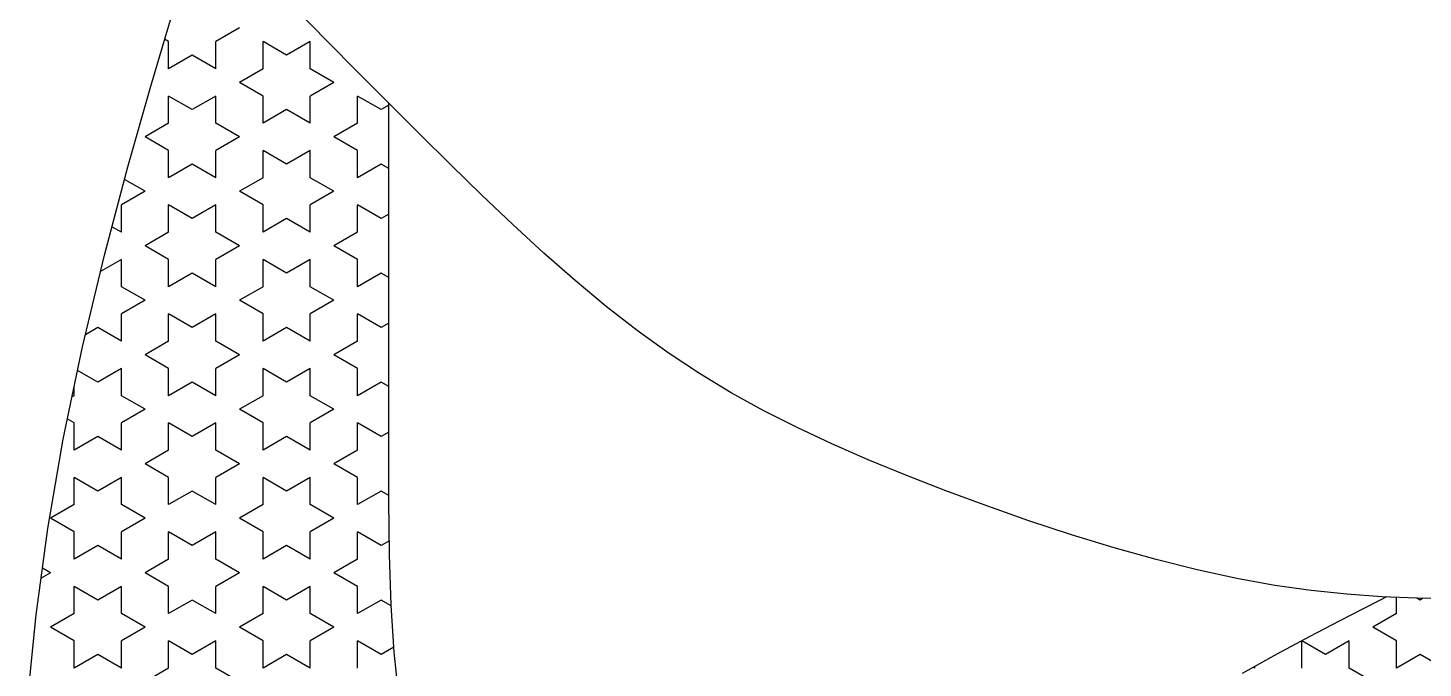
# Model space of a CAD drawing. Extents: x 138.78 to 140.36, y 234.45 to 235.46.
# Drawn here: x 139.1101 to 139.3062, y 234.6152 to 234.7053 of the extents above; entities that cross this region are included whole.
import ezdxf

# ---------------------------------------------------------------- set-up
doc = ezdxf.new("R2010")
doc.units = 0
doc.header["$MEASUREMENT"] = 0
doc.layers.get('0').update_dxf_attribs({"linetype": 'CONTINUOUS'})

msp = doc.modelspace()

# ---------------------------------------------------------------- linework, layer by layer
for p, q in [((139.15217, 234.70337), (139.14792, 234.70774)), ((139.12737, 234.69705), (139.13028, 234.70685)), ((139.13985, 234.70526), (139.13653, 234.70334)), ((139.12989, 234.70334), (139.12933, 234.70366)), ((139.12989, 234.69951), (139.12989, 234.70334)), ((139.13653, 234.69951), (139.13653, 234.70334)), ((139.14317, 234.69951), (139.14317, 234.70334)), ((139.14648, 234.70142), (139.14317, 234.70334)), ((139.1498, 234.70334), (139.14648, 234.70142)), ((139.1498, 234.69951), (139.1498, 234.70334)), ((139.1565, 234.69901), (139.15217, 234.70337)), ((139.13321, 234.70142), (139.12989, 234.69951)), ((139.13653, 234.69951), (139.13321, 234.70142)), ((139.14317, 234.69951), (139.13985, 234.69759)), ((139.15312, 234.69759), (139.1498, 234.69951)), ((139.14317, 234.69567), (139.13985, 234.69759)), ((139.15312, 234.69759), (139.1498, 234.69567)), ((139.16085, 234.69465), (139.1565, 234.69901)), ((139.12416, 234.6857), (139.12737, 234.69705)), ((139.12989, 234.69184), (139.12989, 234.69567)), ((139.13321, 234.69376), (139.12989, 234.69567)), ((139.13653, 234.69567), (139.13321, 234.69376)), ((139.13653, 234.69184), (139.13653, 234.69567)), ((139.14317, 234.69184), (139.14317, 234.69567)), ((139.1498, 234.69184), (139.1498, 234.69567)), ((139.15644, 234.69184), (139.15644, 234.69567)), ((139.15976, 234.69376), (139.15644, 234.69567)), ((139.14648, 234.69376), (139.14317, 234.69184)), ((139.1498, 234.69184), (139.14648, 234.69376)), ((139.16085, 234.69439), (139.15976, 234.69376)), ((139.16521, 234.69029), (139.16085, 234.69465)), ((139.16085, 234.67304), (139.16085, 234.69465)), ((139.12989, 234.69184), (139.12657, 234.68992)), ((139.13985, 234.68992), (139.13653, 234.69184)), ((139.15644, 234.69184), (139.15312, 234.68992)), ((139.12989, 234.68801), (139.12657, 234.68992)), ((139.13985, 234.68992), (139.13653, 234.68801)), ((139.15644, 234.68801), (139.15312, 234.68992)), ((139.16958, 234.68597), (139.16521, 234.69029)), ((139.12989, 234.68417), (139.12989, 234.68801)), ((139.13653, 234.68417), (139.13653, 234.68801)), ((139.14317, 234.68417), (139.14317, 234.68801)), ((139.14648, 234.68609), (139.14317, 234.68801)), ((139.1498, 234.68801), (139.14648, 234.68609)), ((139.1498, 234.68417), (139.1498, 234.68801)), ((139.15644, 234.68417), (139.15644, 234.68801)), ((139.12089, 234.6733), (139.12416, 234.6857)), ((139.13321, 234.68609), (139.12989, 234.68417)), ((139.13653, 234.68417), (139.13321, 234.68609)), ((139.15976, 234.68609), (139.15644, 234.68417)), ((139.16085, 234.68546), (139.15976, 234.68609)), ((139.17394, 234.68172), (139.16958, 234.68597)), ((139.12657, 234.68226), (139.12369, 234.68392)), ((139.14317, 234.68417), (139.13985, 234.68226)), ((139.15312, 234.68226), (139.1498, 234.68417)), ((139.12657, 234.68226), (139.12325, 234.68034)), ((139.14317, 234.68034), (139.13985, 234.68226)), ((139.15312, 234.68226), (139.1498, 234.68034)), ((139.1783, 234.67757), (139.17394, 234.68172)), ((139.12325, 234.67651), (139.12325, 234.68034)), ((139.12989, 234.67651), (139.12989, 234.68034)), ((139.13321, 234.67842), (139.12989, 234.68034)), ((139.13653, 234.68034), (139.13321, 234.67842)), ((139.13653, 234.67651), (139.13653, 234.68034)), ((139.14317, 234.67651), (139.14317, 234.68034)), ((139.1498, 234.67651), (139.1498, 234.68034)), ((139.15644, 234.67651), (139.15644, 234.68034)), ((139.15976, 234.67842), (139.15644, 234.68034)), ((139.14648, 234.67842), (139.14317, 234.67651)), ((139.1498, 234.67651), (139.14648, 234.67842)), ((139.16085, 234.67905), (139.15976, 234.67842)), ((139.12325, 234.67651), (139.12193, 234.67727)), ((139.12989, 234.67651), (139.12657, 234.67459)), ((139.13985, 234.67459), (139.13653, 234.67651)), ((139.15644, 234.67651), (139.15312, 234.67459)), ((139.18266, 234.67355), (139.1783, 234.67757)), ((139.12989, 234.67268), (139.12657, 234.67459)), ((139.13985, 234.67459), (139.13653, 234.67268)), ((139.15644, 234.67268), (139.15312, 234.67459)), ((139.11778, 234.66036), (139.12089, 234.6733)), ((139.12325, 234.67268), (139.12033, 234.67099)), ((139.12325, 234.66884), (139.12325, 234.67268)), ((139.12989, 234.66884), (139.12989, 234.67268)), ((139.13653, 234.66884), (139.13653, 234.67268)), ((139.14317, 234.66884), (139.14317, 234.67268)), ((139.14648, 234.67076), (139.14317, 234.67268)), ((139.1498, 234.67268), (139.14648, 234.67076)), ((139.1498, 234.66884), (139.1498, 234.67268)), ((139.15644, 234.66884), (139.15644, 234.67268)), ((139.16085, 234.6562), (139.16085, 234.67304)), ((139.18702, 234.66971), (139.18266, 234.67355)), ((139.13321, 234.67076), (139.12989, 234.66884)), ((139.13653, 234.66884), (139.13321, 234.67076)), ((139.15976, 234.67076), (139.15644, 234.66884)), ((139.16085, 234.67013), (139.15976, 234.67076)), ((139.12657, 234.66693), (139.12325, 234.66884)), ((139.14317, 234.66884), (139.13985, 234.66693)), ((139.15312, 234.66693), (139.1498, 234.66884)), ((139.19138, 234.66607), (139.18702, 234.66971)), ((139.12657, 234.66693), (139.12325, 234.66501)), ((139.14317, 234.66501), (139.13985, 234.66693)), ((139.15312, 234.66693), (139.1498, 234.66501)), ((139.19575, 234.66266), (139.19138, 234.66607)), ((139.12325, 234.66118), (139.12325, 234.66501)), ((139.12989, 234.66118), (139.12989, 234.66501)), ((139.13321, 234.66309), (139.12989, 234.66501)), ((139.13653, 234.66501), (139.13321, 234.66309)), ((139.13653, 234.66118), (139.13653, 234.66501)), ((139.14317, 234.66118), (139.14317, 234.66501)), ((139.1498, 234.66118), (139.1498, 234.66501)), ((139.15644, 234.66118), (139.15644, 234.66501)), ((139.15976, 234.66309), (139.15644, 234.66501)), ((139.11993, 234.66309), (139.11819, 234.66209)), ((139.12325, 234.66118), (139.11993, 234.66309)), ((139.14648, 234.66309), (139.14317, 234.66118)), ((139.1498, 234.66118), (139.14648, 234.66309)), ((139.16085, 234.66372), (139.15976, 234.66309)), ((139.20011, 234.65952), (139.19575, 234.66266)), ((139.11505, 234.6474), (139.11778, 234.66036)), ((139.12989, 234.66118), (139.12657, 234.65926)), ((139.13985, 234.65926), (139.13653, 234.66118)), ((139.15644, 234.66118), (139.15312, 234.65926)), ((139.12989, 234.65734), (139.12657, 234.65926)), ((139.13985, 234.65926), (139.13653, 234.65734)), ((139.15644, 234.65734), (139.15312, 234.65926)), ((139.20452, 234.65662), (139.20011, 234.65952)), ((139.11993, 234.65543), (139.11708, 234.65707)), ((139.12325, 234.65734), (139.11993, 234.65543)), ((139.12325, 234.65351), (139.12325, 234.65734)), ((139.12989, 234.65351), (139.12989, 234.65734)), ((139.13653, 234.65351), (139.13653, 234.65734)), ((139.14317, 234.65351), (139.14317, 234.65734)), ((139.14648, 234.65543), (139.14317, 234.65734)), ((139.1498, 234.65734), (139.14648, 234.65543)), ((139.1498, 234.65351), (139.1498, 234.65734)), ((139.15644, 234.65351), (139.15644, 234.65734)), ((139.16085, 234.64667), (139.16085, 234.6562)), ((139.20898, 234.65392), (139.20452, 234.65662)), ((139.11661, 234.65351), (139.11661, 234.6548)), ((139.13321, 234.65543), (139.12989, 234.65351)), ((139.13653, 234.65351), (139.13321, 234.65543)), ((139.15976, 234.65543), (139.15644, 234.65351)), ((139.16085, 234.6548), (139.15976, 234.65543)), ((139.11661, 234.65351), (139.1163, 234.65333)), ((139.12657, 234.65159), (139.12325, 234.65351)), ((139.14317, 234.65351), (139.13985, 234.65159)), ((139.15312, 234.65159), (139.1498, 234.65351)), ((139.21356, 234.6514), (139.20898, 234.65392)), ((139.11661, 234.64968), (139.11565, 234.65023)), ((139.12657, 234.65159), (139.12325, 234.64968)), ((139.14317, 234.64968), (139.13985, 234.65159)), ((139.15312, 234.65159), (139.1498, 234.64968)), ((139.21826, 234.64901), (139.21356, 234.6514)), ((139.11661, 234.64584), (139.11661, 234.64968)), ((139.12325, 234.64584), (139.12325, 234.64968)), ((139.12989, 234.64584), (139.12989, 234.64968)), ((139.13321, 234.64776), (139.12989, 234.64968)), ((139.13653, 234.64968), (139.13321, 234.64776)), ((139.13653, 234.64584), (139.13653, 234.64968)), ((139.14317, 234.64584), (139.14317, 234.64968)), ((139.1498, 234.64584), (139.1498, 234.64968)), ((139.15644, 234.64584), (139.15644, 234.64968)), ((139.15976, 234.64776), (139.15644, 234.64968)), ((139.16085, 234.64839), (139.15976, 234.64776)), ((139.22314, 234.64672), (139.21826, 234.64901)), ((139.11289, 234.63482), (139.11505, 234.6474)), ((139.11993, 234.64776), (139.11661, 234.64584)), ((139.12325, 234.64584), (139.11993, 234.64776)), ((139.14648, 234.64776), (139.14317, 234.64584)), ((139.1498, 234.64584), (139.14648, 234.64776)), ((139.16086, 234.6387), (139.16085, 234.64667)), ((139.22823, 234.6445), (139.22314, 234.64672)), ((139.12989, 234.64584), (139.12657, 234.64393)), ((139.13985, 234.64393), (139.13653, 234.64584)), ((139.15644, 234.64584), (139.15312, 234.64393)), ((139.23355, 234.64231), (139.22823, 234.6445)), ((139.12989, 234.64201), (139.12657, 234.64393)), ((139.13985, 234.64393), (139.13653, 234.64201)), ((139.15644, 234.64201), (139.15312, 234.64393)), ((139.11661, 234.63818), (139.11661, 234.64201)), ((139.11993, 234.64009), (139.11661, 234.64201)), ((139.12325, 234.64201), (139.11993, 234.64009)), ((139.12325, 234.63818), (139.12325, 234.64201)), ((139.12989, 234.63818), (139.12989, 234.64201)), ((139.13653, 234.63818), (139.13653, 234.64201)), ((139.14317, 234.63818), (139.14317, 234.64201)), ((139.14648, 234.64009), (139.14317, 234.64201)), ((139.1498, 234.64201), (139.14648, 234.64009)), ((139.1498, 234.63818), (139.1498, 234.64201)), ((139.15644, 234.63818), (139.15644, 234.64201)), ((139.23913, 234.64013), (139.23355, 234.64231)), ((139.13321, 234.64009), (139.12989, 234.63818)), ((139.13653, 234.63818), (139.13321, 234.64009)), ((139.15976, 234.64009), (139.15644, 234.63818)), ((139.16086, 234.63946), (139.15976, 234.64009)), ((139.16094, 234.63115), (139.16086, 234.6387)), ((139.24491, 234.63799), (139.23913, 234.64013)), ((139.11661, 234.63818), (139.11329, 234.63626)), ((139.12657, 234.63626), (139.12325, 234.63818)), ((139.14317, 234.63818), (139.13985, 234.63626)), ((139.15312, 234.63626), (139.1498, 234.63818)), ((139.25082, 234.63592), (139.24491, 234.63799)), ((139.11127, 234.62269), (139.11289, 234.63482)), ((139.11661, 234.63434), (139.11329, 234.63626)), ((139.12657, 234.63626), (139.12325, 234.63434)), ((139.14317, 234.63434), (139.13985, 234.63626)), ((139.15312, 234.63626), (139.1498, 234.63434)), ((139.25681, 234.63395), (139.25082, 234.63592)), ((139.11661, 234.63051), (139.11661, 234.63434)), ((139.12325, 234.63051), (139.12325, 234.63434)), ((139.12989, 234.63051), (139.12989, 234.63434)), ((139.13321, 234.63243), (139.12989, 234.63434)), ((139.13653, 234.63434), (139.13321, 234.63243)), ((139.13653, 234.63051), (139.13653, 234.63434)), ((139.14317, 234.63051), (139.14317, 234.63434)), ((139.1498, 234.63051), (139.1498, 234.63434)), ((139.15644, 234.63051), (139.15644, 234.63434)), ((139.15976, 234.63243), (139.15644, 234.63434)), ((139.16092, 234.6331), (139.15976, 234.63243)), ((139.2628, 234.63211), (139.25681, 234.63395)), ((139.11993, 234.63243), (139.11661, 234.63051)), ((139.12325, 234.63051), (139.11993, 234.63243)), ((139.14648, 234.63243), (139.14317, 234.63051)), ((139.1498, 234.63051), (139.14648, 234.63243)), ((139.16116, 234.62405), (139.16094, 234.63115)), ((139.26871, 234.63045), (139.2628, 234.63211)), ((139.11329, 234.6286), (139.11215, 234.62925)), ((139.12989, 234.63051), (139.12657, 234.6286)), ((139.13985, 234.6286), (139.13653, 234.63051)), ((139.15644, 234.63051), (139.15312, 234.6286)), ((139.2745, 234.62899), (139.26871, 234.63045)), ((139.28007, 234.62777), (139.2745, 234.62899)), ((139.11329, 234.6286), (139.11196, 234.62783)), ((139.12989, 234.62668), (139.12657, 234.6286)), ((139.13985, 234.6286), (139.13653, 234.62668)), ((139.15644, 234.62668), (139.15312, 234.6286)), ((139.2854, 234.62681), (139.28007, 234.62777)), ((139.29052, 234.62609), (139.2854, 234.62681)), ((139.11661, 234.62285), (139.11661, 234.62668)), ((139.11993, 234.62476), (139.11661, 234.62668)), ((139.12325, 234.62668), (139.11993, 234.62476)), ((139.12325, 234.62285), (139.12325, 234.62668)), ((139.12989, 234.62285), (139.12989, 234.62668)), ((139.13321, 234.62476), (139.12989, 234.62285)), ((139.13653, 234.62285), (139.13321, 234.62476)), ((139.13653, 234.62285), (139.13653, 234.62668)), ((139.14317, 234.62285), (139.14317, 234.62668)), ((139.14648, 234.62476), (139.14317, 234.62668)), ((139.1498, 234.62668), (139.14648, 234.62476)), ((139.1498, 234.62285), (139.1498, 234.62668)), ((139.15644, 234.62285), (139.15644, 234.62668)), ((139.15976, 234.62476), (139.15644, 234.62285)), ((139.16117, 234.62395), (139.15976, 234.62476)), ((139.29551, 234.62557), (139.29052, 234.62609)), ((139.30043, 234.62523), (139.29551, 234.62557)), ((139.3011, 234.6252), (139.3001, 234.6247)), ((139.30535, 234.62502), (139.30043, 234.62523)), ((139.3025, 234.62285), (139.3025, 234.62514)), ((139.31033, 234.62491), (139.30535, 234.62502)), ((139.30582, 234.62476), (139.30538, 234.62501)), ((139.30623, 234.625), (139.30582, 234.62476)), ((139.11661, 234.62285), (139.11329, 234.62093)), ((139.12657, 234.62093), (139.12325, 234.62285)), ((139.14317, 234.62285), (139.13985, 234.62093)), ((139.15312, 234.62093), (139.1498, 234.62285)), ((139.16158, 234.61741), (139.16116, 234.62405)), ((139.2978, 234.62353), (139.29446, 234.6218)), ((139.3001, 234.6247), (139.2978, 234.62353)), ((139.3025, 234.62285), (139.29918, 234.62093)), ((139.11011, 234.61099), (139.11127, 234.62269)), ((139.11661, 234.61901), (139.11329, 234.62093)), ((139.12657, 234.62093), (139.12325, 234.61901)), ((139.14317, 234.61901), (139.13985, 234.62093)), ((139.15312, 234.62093), (139.1498, 234.61901)), ((139.29446, 234.6218), (139.29033, 234.61963)), ((139.3025, 234.61901), (139.29918, 234.62093)), ((139.11661, 234.61518), (139.11661, 234.61901)), ((139.12325, 234.61518), (139.12325, 234.61901)), ((139.12989, 234.61518), (139.12989, 234.61901)), ((139.13321, 234.6171), (139.12989, 234.61901)), ((139.13653, 234.61901), (139.13321, 234.6171)), ((139.13653, 234.61518), (139.13653, 234.61901)), ((139.14317, 234.61518), (139.14317, 234.61901)), ((139.1498, 234.61518), (139.1498, 234.61901)), ((139.15644, 234.61518), (139.15644, 234.61901)), ((139.15976, 234.6171), (139.15644, 234.61901)), ((139.29033, 234.61963), (139.2857, 234.61714)), ((139.28922, 234.61518), (139.28922, 234.61901)), ((139.29254, 234.6171), (139.28922, 234.61901)), ((139.29586, 234.61901), (139.29254, 234.6171)), ((139.29586, 234.61518), (139.29586, 234.61901)), ((139.3025, 234.61518), (139.3025, 234.61901)), ((139.11993, 234.6171), (139.11661, 234.61518)), ((139.12325, 234.61518), (139.11993, 234.6171)), ((139.14648, 234.6171), (139.14317, 234.61518)), ((139.1498, 234.61518), (139.14648, 234.6171)), ((139.16153, 234.61812), (139.15976, 234.6171)), ((139.16227, 234.61125), (139.16158, 234.61741)), ((139.2857, 234.61714), (139.28081, 234.61444)), ((139.30582, 234.6171), (139.3025, 234.61518)), ((139.30914, 234.61518), (139.30582, 234.6171)), ((139.12989, 234.61518), (139.12657, 234.61326)), ((139.13985, 234.61326), (139.13653, 234.61518)), ((139.28258, 234.61518), (139.28237, 234.6153)), ((139.28258, 234.61518), (139.28258, 234.61542)), ((139.29918, 234.61326), (139.29586, 234.61518))]:
    msp.add_line(p, q)

doc.saveas('drawing.dxf')
